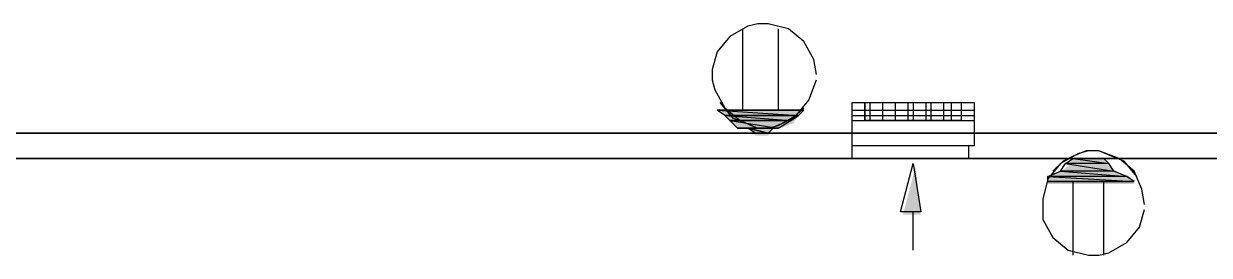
# Model space of a CAD drawing. Header units: millimetres. Extents: x 5 to 415, y 48 to 251.
# Drawn here: x 33.78 to 42.01, y 219.76 to 221.37 of the extents above; entities that cross this region are included whole.
import ezdxf

# ---------------------------------------------------------------- set-up
doc = ezdxf.new("R2010")
doc.units = ezdxf.units.MM
doc.layers.add('H', color=7, linetype='Continuous')
doc.layers.add('P', color=7, linetype='Continuous')

msp = doc.modelspace()

# ---------------------------------------------------------------- hatches: boundary and pattern name
at = {"layer": 'H', "linetype": 'Continuous'}
for points in [[(38.647, 220.733), (38.612, 220.768), (39.194, 220.768), (39.158, 220.733), (38.647, 220.733)], [(38.7, 220.68), (38.647, 220.733), (39.158, 220.733), (39.123, 220.68), (38.7, 220.68)], [(38.735, 220.645), (38.7, 220.68), (39.123, 220.68), (39.035, 220.645), (38.735, 220.645)], [(38.858, 220.592), (38.823, 220.645), (38.947, 220.592), (38.858, 220.592)], [(38.947, 220.592), (38.823, 220.645), (38.982, 220.645), (38.947, 220.592)], [(41.028, 220.38), (41.063, 220.433), (41.275, 220.433), (41.31, 220.38), (41.028, 220.38)], [(39.882, 220.045), (39.97, 220.38), (40.005, 220.045), (39.882, 220.045)], [(40.887, 220.31), (40.975, 220.345), (41.363, 220.345), (41.451, 220.31), (40.887, 220.31)], [(40.975, 220.345), (41.028, 220.38), (41.31, 220.38), (41.363, 220.345), (40.975, 220.345)], [(40.887, 220.257), (40.887, 220.31), (41.451, 220.31), (41.487, 220.257), (40.887, 220.257)]]:
    msp.add_hatch(color=256, dxfattribs=at).paths.add_polyline_path(points)

# ---------------------------------------------------------------- linework, layer by layer
at = {"layer": 'P'}
for points in [[(38.806, 221.35), (38.682, 221.28)], [(38.806, 221.35), (38.682, 221.28)], [(38.77, 221.333), (38.77, 220.768)], [(38.876, 221.368), (38.806, 221.35)], [(38.876, 221.368), (38.806, 221.35)], [(38.947, 221.368), (38.876, 221.368)], [(38.947, 221.368), (38.876, 221.368)], [(39.088, 221.333), (38.947, 221.368)], [(39.088, 221.333), (38.947, 221.368)], [(39.017, 221.333), (39.017, 220.768)], [(39.194, 221.245), (39.088, 221.333)], [(39.194, 221.245), (39.088, 221.333)], [(38.682, 221.28), (38.594, 221.174)], [(38.682, 221.28), (38.594, 221.174)], [(39.264, 221.121), (39.194, 221.245)], [(39.264, 221.121), (39.194, 221.245)], [(38.594, 221.174), (38.559, 221.051)], [(38.594, 221.174), (38.559, 221.051)], [(39.282, 221.015), (39.264, 221.121)], [(39.282, 221.015), (39.264, 221.121)], [(38.559, 221.051), (38.559, 220.98)], [(38.559, 221.051), (38.559, 220.98)], [(38.559, 220.98), (38.576, 220.909)], [(38.559, 220.98), (38.576, 220.909)], [(39.229, 220.839), (39.282, 220.98)], [(39.229, 220.839), (39.282, 220.98)], [(38.576, 220.909), (38.647, 220.786)], [(38.576, 220.909), (38.647, 220.786)], [(38.612, 220.821), (38.7, 220.715)], [(39.141, 220.733), (39.229, 220.839)], [(39.141, 220.733), (39.229, 220.839)], [(39.529, 220.821), (40.375, 220.821)], [(39.529, 220.821), (40.375, 220.821)], [(39.529, 220.521), (39.529, 220.821)], [(39.617, 220.821), (39.617, 220.698)], [(39.617, 220.821), (40.287, 220.821)], [(39.617, 220.698), (39.617, 220.821)], [(39.652, 220.821), (39.652, 220.698)], [(39.74, 220.821), (39.74, 220.698)], [(39.829, 220.821), (39.829, 220.698)], [(39.917, 220.821), (39.917, 220.698)], [(39.952, 220.821), (39.952, 220.698)], [(40.04, 220.821), (40.04, 220.698)], [(40.076, 220.821), (40.076, 220.698)], [(40.164, 220.821), (40.164, 220.698)], [(40.217, 220.821), (40.217, 220.698)], [(40.287, 220.821), (40.287, 220.698)], [(40.375, 220.821), (40.375, 220.521)], [(39.194, 220.768), (38.594, 220.768)], [(38.594, 220.768), (38.594, 220.768)], [(38.594, 220.768), (39.194, 220.768)], [(39.194, 220.768), (38.594, 220.768)], [(38.594, 220.768), (39.158, 220.733)], [(38.594, 220.768), (39.158, 220.733)], [(38.647, 220.733), (38.594, 220.768)], [(39.194, 220.768), (38.594, 220.768)], [(38.647, 220.786), (38.753, 220.698)], [(38.647, 220.786), (38.753, 220.698)], [(39.158, 220.733), (38.647, 220.733)], [(39.158, 220.733), (38.647, 220.733)], [(38.647, 220.733), (39.158, 220.733)], [(38.647, 220.733), (39.158, 220.733)], [(39.158, 220.733), (38.647, 220.733)], [(39.158, 220.733), (38.647, 220.733)], [(38.647, 220.733), (39.105, 220.698)], [(38.647, 220.733), (39.105, 220.698)], [(38.682, 220.698), (38.647, 220.733)], [(39.017, 220.663), (39.141, 220.733)], [(39.017, 220.663), (39.141, 220.733)], [(39.105, 220.698), (39.158, 220.733)], [(39.123, 220.715), (39.194, 220.786)], [(39.158, 220.733), (39.194, 220.768)], [(39.158, 220.733), (39.158, 220.733)], [(39.158, 220.733), (39.158, 220.733)], [(39.529, 220.768), (40.375, 220.768)], [(39.529, 220.768), (40.375, 220.768)], [(39.529, 220.733), (40.375, 220.733)], [(39.529, 220.733), (40.375, 220.733)], [(39.529, 220.733), (40.375, 220.733)], [(39.105, 220.698), (38.682, 220.698)], [(39.105, 220.698), (38.682, 220.698)], [(38.682, 220.698), (39.105, 220.698)], [(38.682, 220.698), (39.105, 220.698)], [(39.105, 220.698), (38.682, 220.698)], [(39.105, 220.698), (38.682, 220.698)], [(38.682, 220.698), (39.017, 220.645)], [(38.682, 220.698), (39.017, 220.645)], [(38.735, 220.645), (38.682, 220.698)], [(38.7, 220.715), (38.788, 220.68)], [(38.753, 220.698), (38.876, 220.645)], [(38.753, 220.698), (38.876, 220.645)], [(38.788, 220.68), (38.876, 220.645)], [(38.947, 220.645), (39.017, 220.663)], [(38.947, 220.645), (39.017, 220.663)], [(38.964, 220.645), (39.053, 220.68)], [(39.017, 220.645), (39.105, 220.698)], [(39.053, 220.68), (39.123, 220.715)], [(39.105, 220.698), (39.105, 220.698)], [(39.105, 220.698), (39.105, 220.698)], [(39.529, 220.698), (40.375, 220.698)], [(39.529, 220.698), (40.375, 220.698)], [(40.287, 220.698), (39.617, 220.698)], [(29.704, 220.61), (308.134, 220.61)], [(57.221, 220.61), (29.704, 220.61)], [(57.221, 220.61), (29.704, 220.61)], [(39.017, 220.645), (38.735, 220.645)], [(39.017, 220.645), (38.735, 220.645)], [(38.735, 220.645), (39.017, 220.645)], [(38.735, 220.645), (39.017, 220.645)], [(39.017, 220.645), (38.735, 220.645)], [(39.017, 220.645), (38.735, 220.645)], [(38.735, 220.645), (38.982, 220.645)], [(38.735, 220.645), (38.982, 220.645)], [(38.806, 220.645), (38.735, 220.645)], [(38.982, 220.645), (38.806, 220.645)], [(38.982, 220.645), (38.806, 220.645)], [(38.806, 220.645), (38.982, 220.645)], [(38.806, 220.645), (38.982, 220.645)], [(38.982, 220.645), (38.806, 220.645)], [(38.858, 220.61), (38.806, 220.645)], [(38.806, 220.645), (38.947, 220.61)], [(38.806, 220.645), (38.982, 220.645)], [(38.947, 220.61), (38.806, 220.645)], [(38.947, 220.61), (38.858, 220.61)], [(38.858, 220.61), (38.947, 220.61)], [(38.947, 220.61), (38.858, 220.61)], [(38.876, 220.645), (38.947, 220.645)], [(38.876, 220.645), (38.947, 220.645)], [(38.876, 220.645), (38.964, 220.645)], [(38.982, 220.645), (38.947, 220.61)], [(38.982, 220.645), (39.017, 220.645)], [(38.982, 220.645), (38.982, 220.645)], [(38.982, 220.645), (38.982, 220.645)], [(39.017, 220.645), (39.017, 220.645)], [(39.017, 220.645), (39.017, 220.645)], [(40.375, 220.521), (39.529, 220.521)], [(39.529, 220.433), (39.529, 220.521)], [(40.34, 220.433), (40.34, 220.521)], [(41.152, 220.486), (41.063, 220.451)], [(41.169, 220.486), (41.099, 220.468)], [(41.169, 220.486), (41.099, 220.468)], [(41.24, 220.486), (41.152, 220.486)], [(41.24, 220.486), (41.169, 220.486)], [(41.24, 220.486), (41.169, 220.486)], [(41.381, 220.433), (41.24, 220.486)], [(41.381, 220.433), (41.24, 220.486)], [(41.328, 220.451), (41.24, 220.486)], [(29.88, 220.433), (57.221, 220.433)], [(29.88, 220.433), (57.221, 220.433)], [(57.221, 220.433), (29.88, 220.433)], [(39.529, 220.433), (40.375, 220.433)], [(40.375, 220.433), (39.529, 220.433)], [(40.993, 220.416), (40.922, 220.345)], [(41.099, 220.468), (40.975, 220.398)], [(41.099, 220.468), (40.975, 220.398)], [(41.063, 220.451), (40.993, 220.416)], [(41.01, 220.398), (41.063, 220.433)], [(41.275, 220.433), (41.063, 220.433)], [(41.063, 220.433), (41.134, 220.433)], [(41.275, 220.433), (41.063, 220.433)], [(41.063, 220.433), (41.31, 220.398)], [(41.063, 220.433), (41.31, 220.398)], [(41.134, 220.433), (41.275, 220.433)], [(41.187, 220.433), (41.275, 220.433)], [(41.275, 220.433), (41.187, 220.433)], [(41.31, 220.398), (41.275, 220.433)], [(41.416, 220.416), (41.328, 220.451)], [(41.487, 220.345), (41.381, 220.433)], [(41.487, 220.345), (41.381, 220.433)], [(41.504, 220.31), (41.416, 220.416)], [(39.864, 220.063), (39.952, 220.398)], [(39.952, 220.398), (40.005, 220.063)], [(40.975, 220.398), (40.887, 220.292)], [(40.975, 220.398), (40.887, 220.292)], [(40.887, 220.31), (40.975, 220.345)], [(40.975, 220.345), (41.01, 220.398)], [(41.346, 220.345), (40.975, 220.345)], [(41.346, 220.345), (40.975, 220.345)], [(40.975, 220.345), (41.434, 220.31)], [(40.975, 220.345), (41.434, 220.31)], [(41.31, 220.398), (41.01, 220.398)], [(41.31, 220.398), (41.01, 220.398)], [(41.01, 220.398), (41.346, 220.345)], [(41.01, 220.398), (41.346, 220.345)], [(41.346, 220.345), (41.31, 220.398)], [(41.434, 220.31), (41.346, 220.345)], [(41.54, 220.222), (41.487, 220.345)], [(41.54, 220.222), (41.487, 220.345)], [(40.887, 220.292), (40.852, 220.151)], [(40.887, 220.292), (40.852, 220.151)], [(41.434, 220.31), (40.887, 220.31)], [(41.434, 220.31), (40.887, 220.31)], [(40.887, 220.31), (41.487, 220.274)], [(40.887, 220.31), (41.487, 220.274)], [(40.887, 220.274), (40.887, 220.31)], [(41.487, 220.274), (40.887, 220.274)], [(40.887, 220.274), (41.487, 220.274)], [(41.063, 219.763), (41.063, 220.274)], [(41.275, 219.763), (41.275, 220.274)], [(41.487, 220.274), (41.434, 220.31)], [(41.557, 220.116), (41.54, 220.222)], [(41.557, 220.116), (41.54, 220.222)], [(40.852, 220.151), (40.852, 220.08)], [(40.852, 220.151), (40.852, 220.08)], [(40.852, 220.08), (40.852, 220.01)], [(40.852, 220.08), (40.852, 220.01)], [(41.522, 219.957), (41.557, 220.08)], [(41.522, 219.957), (41.557, 220.08)], [(40.005, 220.063), (39.864, 220.063)], [(39.952, 219.798), (39.952, 220.063)], [(40.852, 220.01), (40.922, 219.886)], [(40.852, 220.01), (40.922, 219.886)], [(41.434, 219.851), (41.522, 219.957)], [(41.434, 219.851), (41.522, 219.957)], [(40.922, 219.886), (41.028, 219.798)], [(40.922, 219.886), (41.028, 219.798)], [(41.31, 219.781), (41.434, 219.851)], [(41.31, 219.781), (41.434, 219.851)], [(41.028, 219.798), (41.169, 219.763)], [(41.028, 219.798), (41.169, 219.763)], [(41.169, 219.763), (41.24, 219.763)], [(41.169, 219.763), (41.24, 219.763)], [(41.24, 219.763), (41.31, 219.781)], [(41.24, 219.763), (41.31, 219.781)]]:
    msp.add_lwpolyline(points, dxfattribs=at)

doc.saveas('drawing.dxf')
